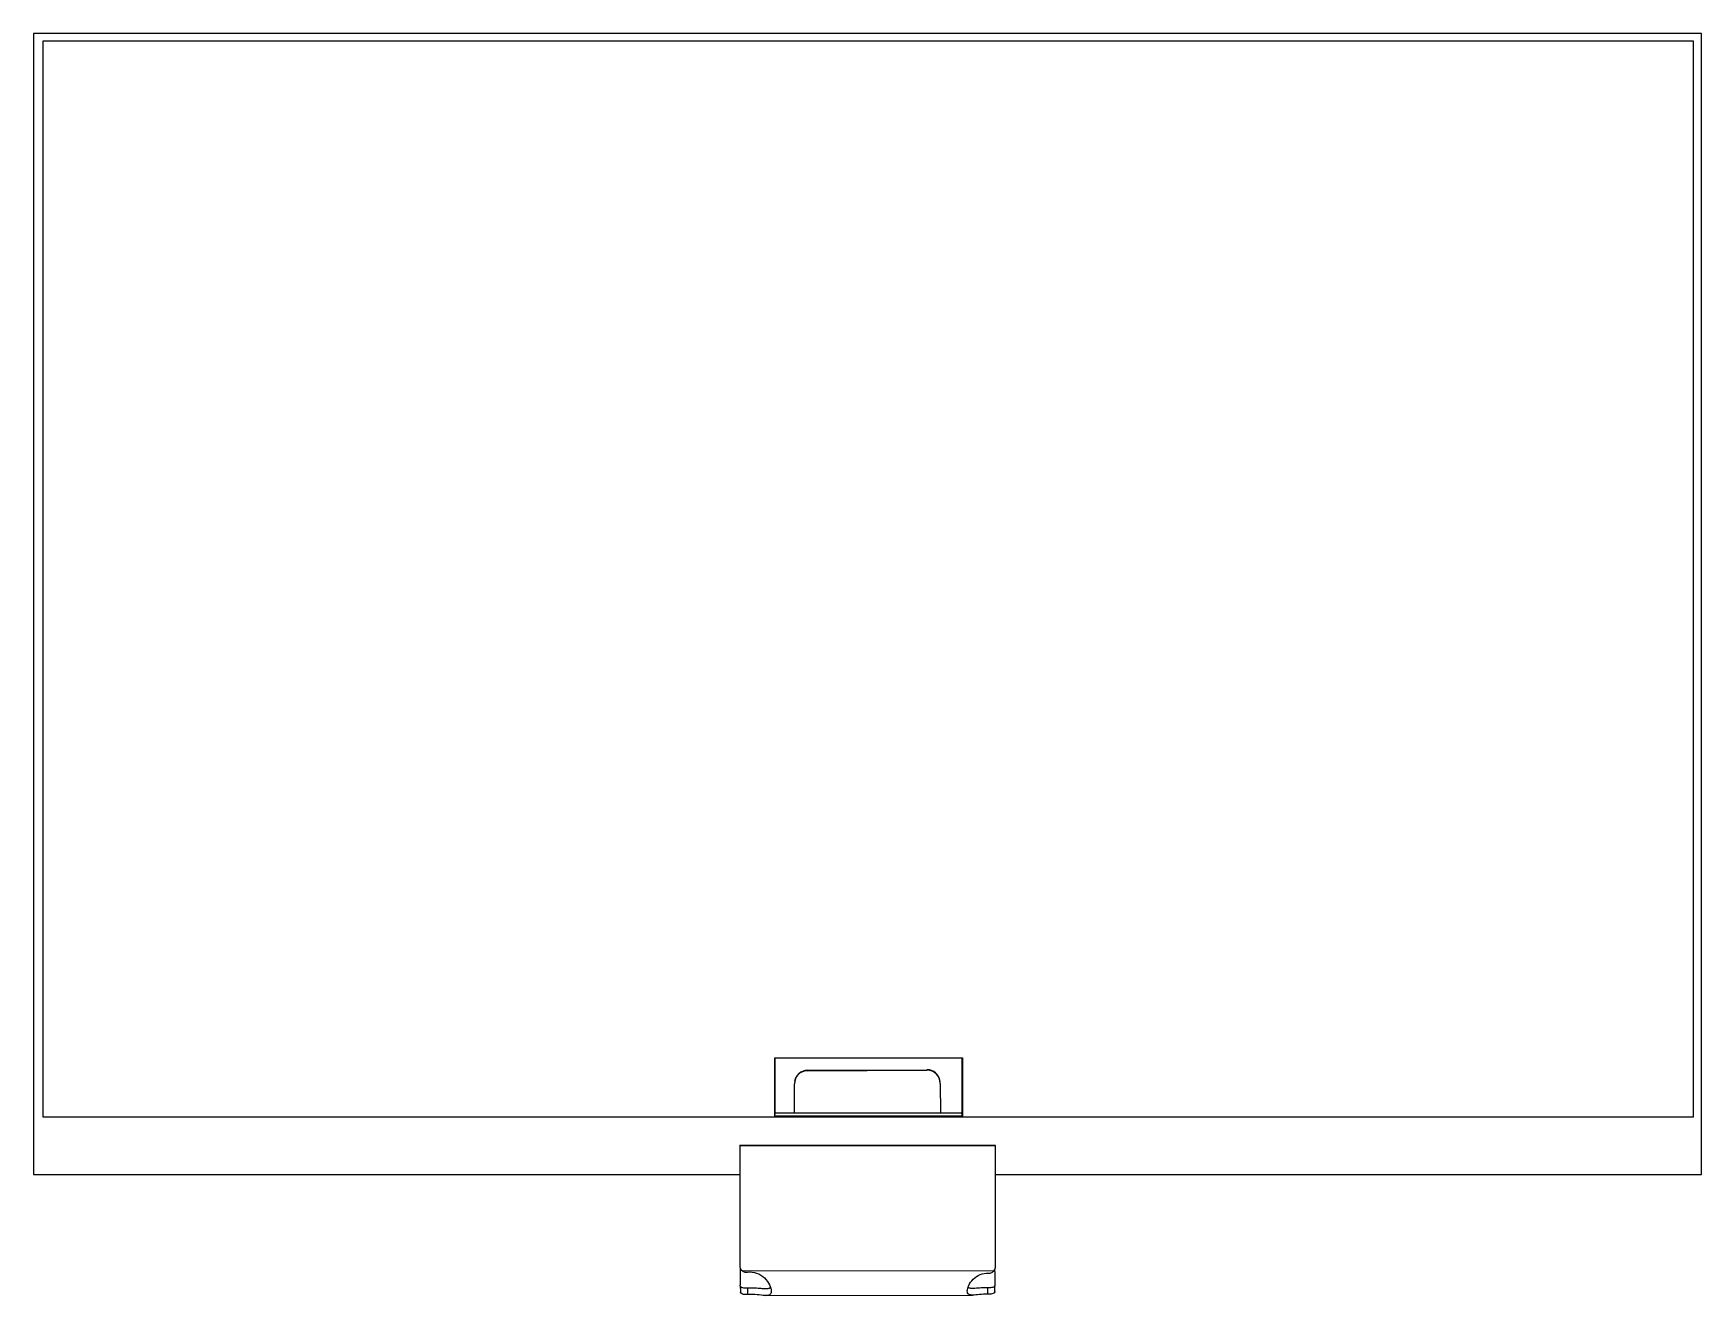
# Model space of a CAD drawing. Header units: millimetres. Extents: x -25.4 to 28.5, y -16.1 to 24.7.
import ezdxf

# ---------------------------------------------------------------- set-up
doc = ezdxf.new("R2010")
doc.units = ezdxf.units.MM

msp = doc.modelspace()

# ---------------------------------------------------------------- linework, layer by layer
at = {"color": 7, "linetype": 'Continuous', "lineweight": 25}
for p, q in [((-25.417, 24.69), (-25.417, -12.197)), ((28.524, 24.69), (-25.417, 24.69)), ((28.261, 24.436), (-25.108, 24.436)), ((-25.108, 24.436), (-25.108, -10.341)), ((28.261, -10.341), (28.261, 24.436)), ((28.524, -12.197), (28.524, 24.69)), ((-1.448, -10.318), (-1.448, -8.426)), ((-1.448, -8.426), (4.625, -8.426)), ((-1.43, -10.217), (-1.43, -8.426)), ((4.607, -8.426), (4.607, -10.217)), ((4.625, -8.426), (4.625, -10.318)), ((-0.383, -8.844), (3.477, -8.829)), ((-0.381, -8.83), (-0.383, -8.844)), ((-0.381, -8.83), (3.475, -8.815)), ((3.475, -8.815), (3.477, -8.829)), ((-0.805, -10.217), (-0.809, -9.272)), ((-0.801, -9.192), (-0.804, -9.206)), ((3.901, -9.192), (3.899, -9.178)), ((3.906, -9.255), (3.909, -10.217)), ((-1.448, -10.318), (-1.43, -10.217)), ((4.607, -10.217), (-1.43, -10.217)), ((4.625, -10.318), (4.607, -10.217)), ((-25.108, -10.341), (28.261, -10.341)), ((4.625, -10.318), (-1.448, -10.318)), ((-2.578, -11.275), (-2.575, -11.258)), ((5.696, -11.275), (-2.578, -11.275)), ((-2.578, -11.275), (-2.578, -15.143)), ((5.693, -11.258), (-2.575, -11.258)), ((5.696, -11.275), (5.693, -11.258)), ((5.696, -15.168), (5.696, -11.275)), ((-25.417, -12.197), (-2.578, -12.197)), ((5.696, -12.197), (28.524, -12.197)), ((-2.492, -15.316), (5.651, -15.3)), ((-2.559, -15.805), (-2.557, -15.99)), ((-2.553, -15.826), (-2.552, -16.02)), ((-2.314, -16.084), (-2.315, -15.876)), ((-1.731, -16.114), (4.947, -16.101)), ((5.446, -16.073), (5.446, -15.864)), ((5.668, -16.007), (5.669, -15.813))]:
    msp.add_line(p, q, dxfattribs=at)
at = {"color": 8, "linetype": 'Continuous', "lineweight": 25}
msp.add_line((5.674, -15.817), (5.674, -15.794), dxfattribs=at)
at = {"color": 7, "linetype": 'Continuous', "lineweight": 25}
for centre, radius, start, end in [((-0.382, -9.271), 0.427, 90.215, 180.215), ((-0.38, -9.256), 0.427, 90.215, 171.3276), ((3.477, -9.242), 0.427, 8.646, 90.215), ((3.479, -9.256), 0.427, 0.215, 90.215), ((-2.363, -15.143), 0.215, 179.9999, 233.3653), ((5.481, -15.168), 0.215, 322.1117, 360)]:
    msp.add_arc(centre, radius, start, end, dxfattribs=at)
for points, knots in [([(-2.559, -15.805), (-2.558, -15.769), (-2.557, -15.696), (-2.555, -15.538), (-2.555, -15.38), (-2.555, -15.277), (-2.555, -15.236)], [0, 0, 0, 0, 0.274136, 0.548272, 0.822407, 1, 1, 1, 1]), ([(-2.33, -15.361), (-2.23, -15.34), (-2.126, -15.353), (-1.935, -15.42), (-1.848, -15.477), (-1.708, -15.615), (-1.654, -15.695), (-1.582, -15.845), (-1.563, -15.915), (-1.561, -16.027), (-1.578, -16.066), (-1.646, -16.111), (-1.698, -16.116), (-1.837, -16.109), (-1.922, -16.097), (-2.11, -16.082), (-2.213, -16.078), (-2.314, -16.084)], [0, 0, 0, 0, 0.125, 0.125, 0.25, 0.25, 0.375, 0.375, 0.5, 0.5, 0.625, 0.625, 0.75, 0.75, 0.875, 0.875, 1, 1, 1, 1]), ([(5.446, -16.073), (5.353, -16.07), (5.261, -16.076), (5.092, -16.09), (5.018, -16.1), (4.898, -16.102), (4.852, -16.095), (4.793, -16.052), (4.778, -16.016), (4.781, -15.917), (4.797, -15.855), (4.861, -15.721), (4.909, -15.65), (5.032, -15.525), (5.108, -15.47), (5.278, -15.4), (5.371, -15.383), (5.464, -15.393)], [0, 0, 0, 0, 0.125, 0.125, 0.25, 0.25, 0.375, 0.375, 0.5, 0.5, 0.625, 0.625, 0.75, 0.75, 0.875, 0.875, 1, 1, 1, 1]), ([(5.464, -15.39), (5.5, -15.393), (5.537, -15.386), (5.601, -15.354), (5.629, -15.329), (5.65, -15.3)], [0, 0, 0, 0, 0.5, 0.5, 1, 1, 1, 1]), ([(5.665, -15.273), (5.665, -15.297), (5.665, -15.384), (5.667, -15.526), (5.67, -15.685), (5.673, -15.758), (5.674, -15.794)], [0, 0, 0, 0, 0.111382, 0.407588, 0.703794, 1, 1, 1, 1]), ([(-2.315, -15.876), (-2.373, -15.878), (-2.432, -15.876), (-2.527, -15.856), (-2.561, -15.836), (-2.559, -15.805)], [0, 0, 0, 0, 0.5, 0.5, 1, 1, 1, 1]), ([(-2.314, -16.084), (-2.379, -16.087), (-2.446, -16.081), (-2.535, -16.05), (-2.559, -16.024), (-2.557, -15.99)], [0, 0, 0, 0, 0.5, 0.5, 1, 1, 1, 1]), ([(-1.584, -15.858), (-1.588, -15.862), (-1.599, -15.874), (-1.626, -15.887), (-1.665, -15.896), (-1.714, -15.899), (-1.775, -15.898), (-1.847, -15.893), (-1.934, -15.886), (-2.033, -15.879), (-2.134, -15.875), (-2.228, -15.873), (-2.286, -15.875), (-2.315, -15.876)], [0, 0, 0, 0, 0.045574, 0.121055, 0.198336, 0.282411, 0.368233, 0.467969, 0.569743, 0.688666, 0.810207, 0.904406, 1, 1, 1, 1]), ([(5.446, -15.864), (5.41, -15.864), (5.339, -15.864), (5.231, -15.869), (5.123, -15.876), (5.03, -15.883), (4.951, -15.887), (4.892, -15.885), (4.846, -15.876), (4.818, -15.866), (4.807, -15.854), (4.804, -15.851)], [0, 0, 0, 0, 0.132088, 0.267668, 0.407909, 0.552282, 0.66285, 0.776364, 0.868277, 0.962659, 1, 1, 1, 1]), ([(5.674, -15.794), (5.675, -15.822), (5.645, -15.842), (5.557, -15.862), (5.501, -15.865), (5.446, -15.864)], [0, 0, 0, 0, 0.5, 0.5, 1, 1, 1, 1]), ([(5.673, -15.98), (5.673, -16.012), (5.653, -16.037), (5.572, -16.068), (5.509, -16.074), (5.446, -16.073)], [0, 0, 0, 0, 0.5, 0.5, 1, 1, 1, 1])]:
    msp.add_open_spline(points, degree=3, knots=knots, dxfattribs=at)
msp.add_open_spline([(-2.491, -15.315), (-2.446, -15.351), (-2.388, -15.368), (-2.331, -15.359)], degree=3, dxfattribs=at)

doc.saveas('drawing.dxf')
